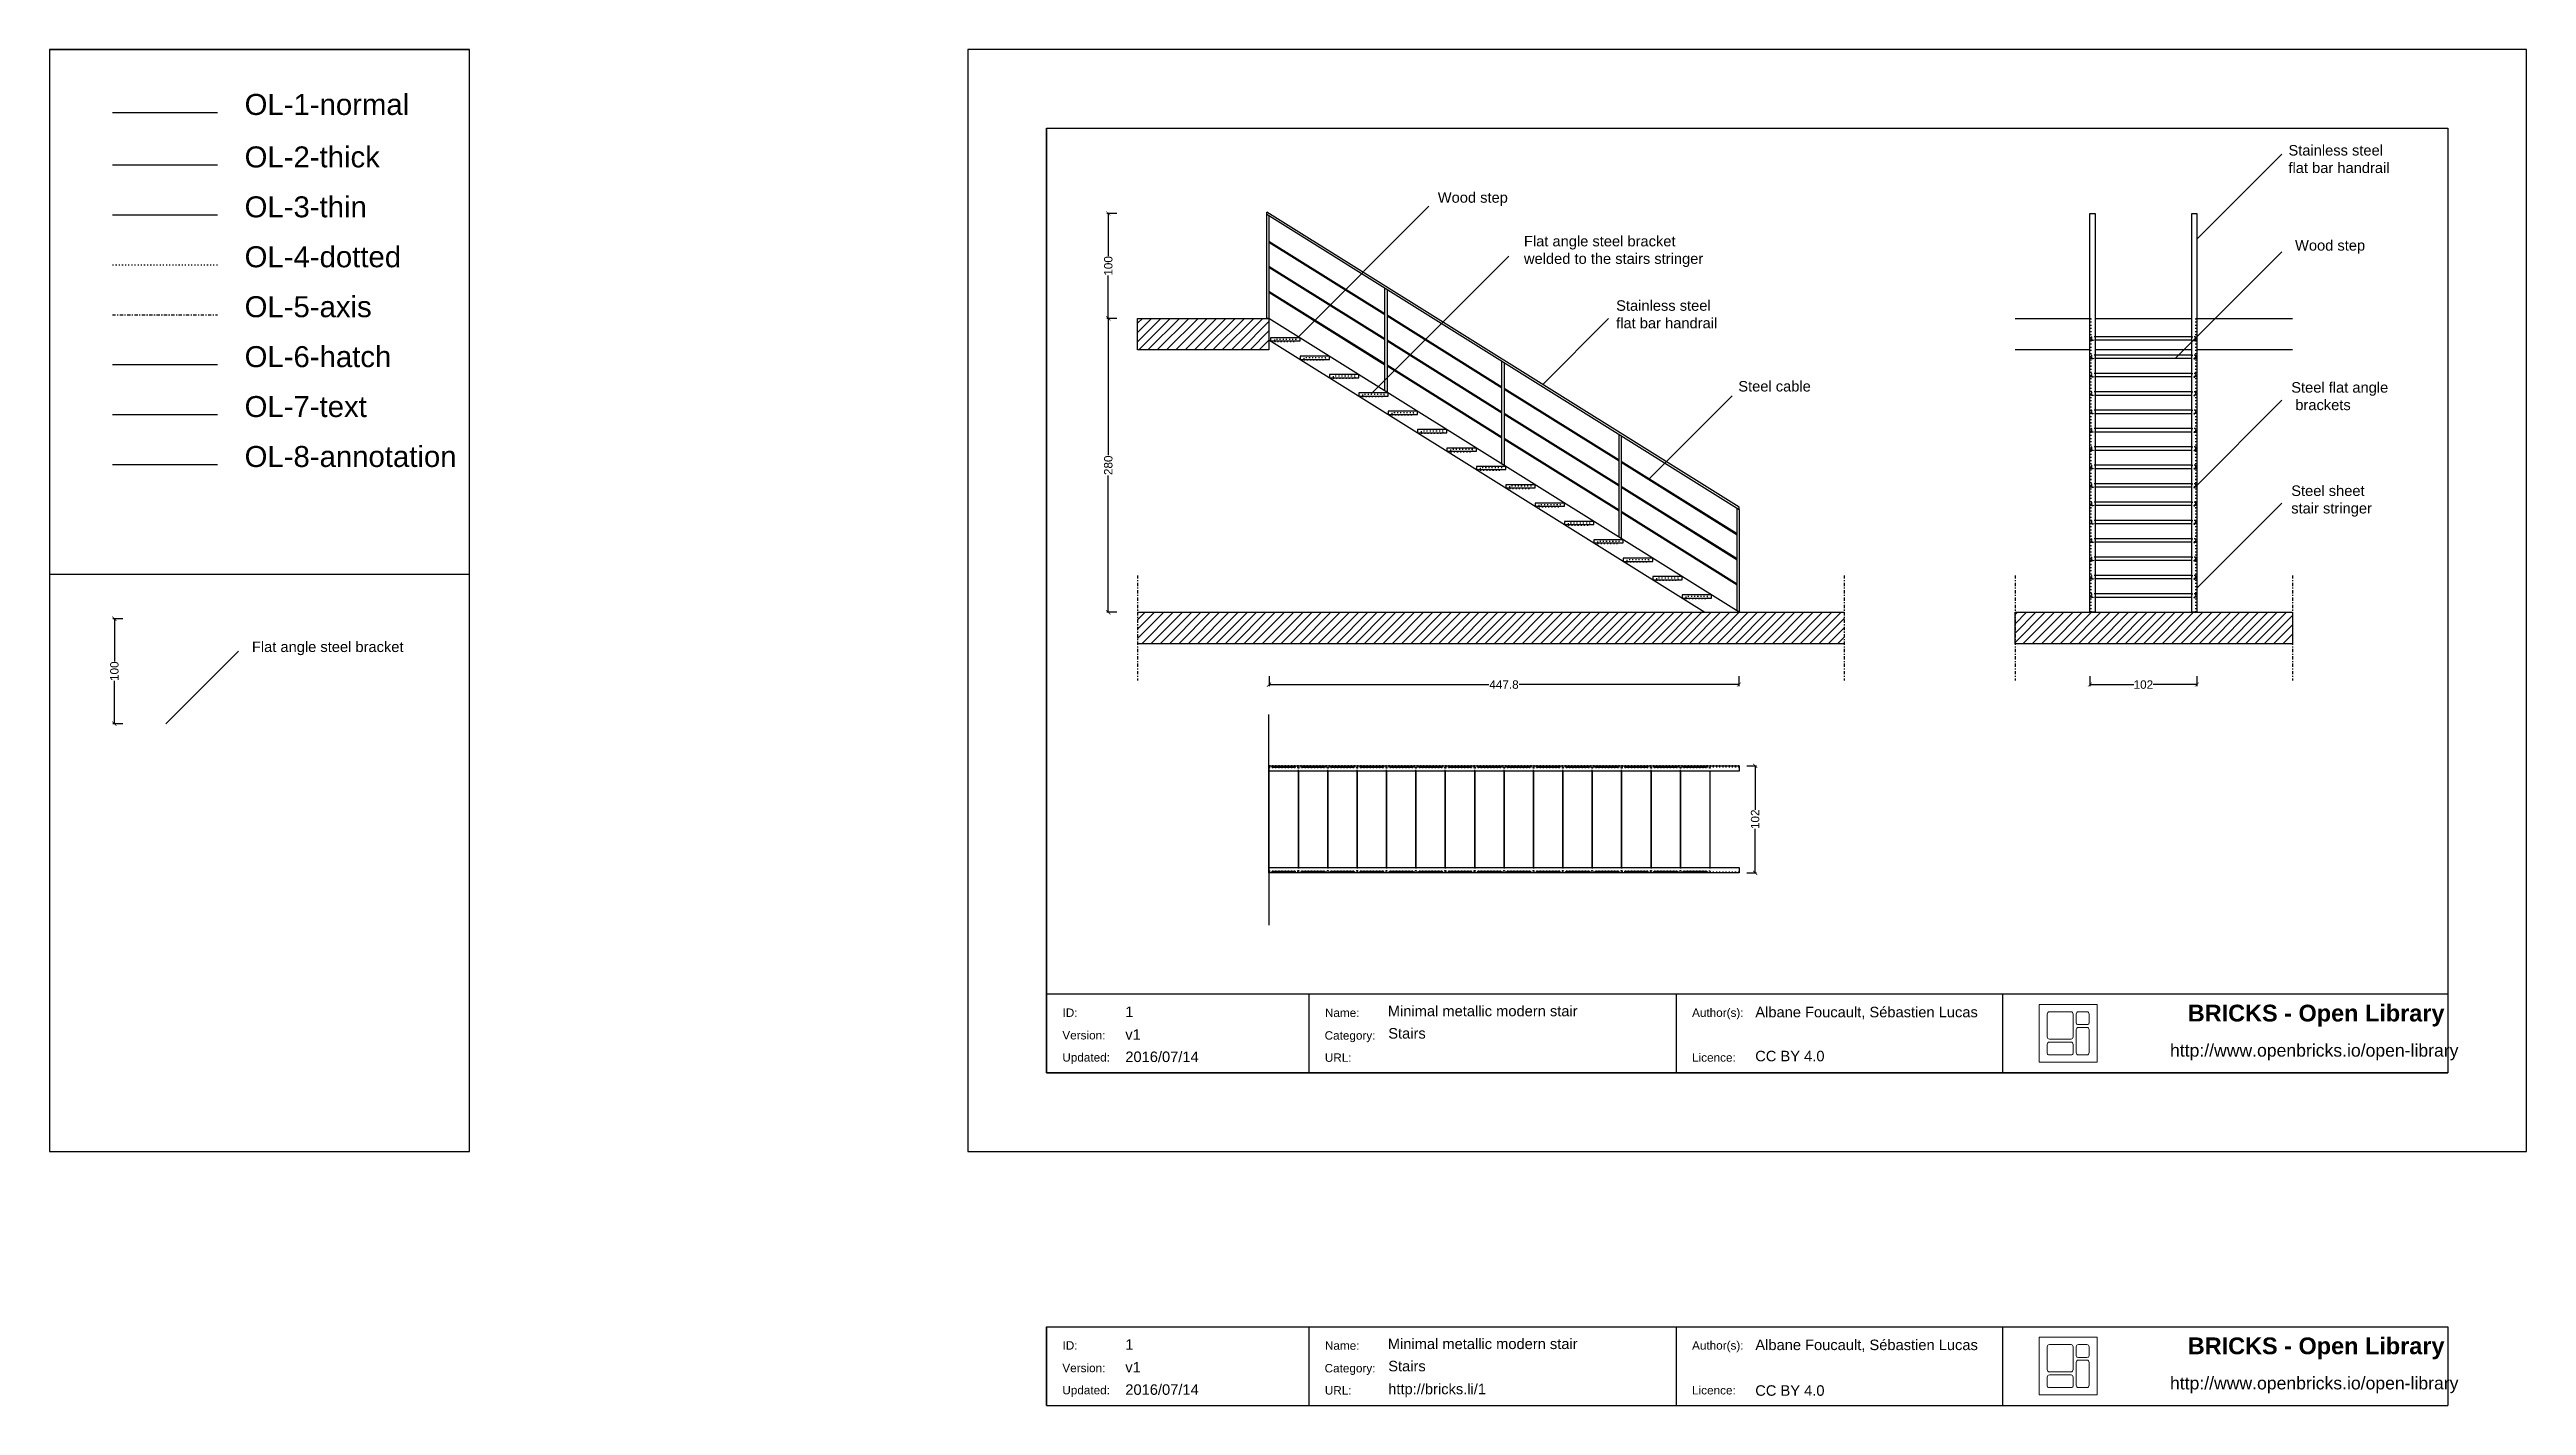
# Model space of a CAD drawing. Header units: centimetres. Extents: x -875 to 1485, y -242 to 1050.
import ezdxf

# ---------------------------------------------------------------- set-up
doc = ezdxf.new("R2010")
doc.units = ezdxf.units.CM
doc.header["$MEASUREMENT"] = 0
doc.linetypes.add('axis-1-3', pattern=[7, 3, -1.5, 1, -1.5])
doc.linetypes.add('dashed-2', pattern=[3, 1, -2])
for name, color, linetype in [('OL-1-normal', 7, 'Continuous'), ('OL-2-thick', 1, 'Continuous'), ('OL-3-thin', 43, 'Continuous'), ('OL-4-dotted', 30, 'dashed-2'), ('OL-5-axis', 5, 'axis-1-3'), ('OL-6-hatch', 252, 'Continuous'), ('OL-7-text', 151, 'Continuous'), ('OL-8-annotation', 241, 'Continuous')]:
    doc.layers.add(name, color=color, linetype=linetype)
doc.styles.add('open-library', font='Arial.ttf')
doc.styles.get("Standard").update_dxf_attribs({"font": 'Arial.ttf'})
doc.dimstyles.new('open-library', dxfattribs={"dimtxt": 1, "dimasz": 0.5, "dimexe": 0.18, "dimexo": 0.0625, "dimgap": 0.09, "dimtad": 0, "dimdec": 1, "dimdsep": 46, "dimtxsty": 'open-library', "dimblk": 'ARCHTICK', "dimblk1": 'ARCHTICK', "dimblk2": 'ARCHTICK', "dimcen": 0.09, "dimadec": 0, "dimazin": 0, "dimtfac": 1, "dimtdec": 1, "dimtofl": 0, "dimtmove": 0, "dimatfit": 3, "dimldrblk": 'NONE', "dimfxl": 1, "dimfxlon": 1, "dimtolj": 1, "dimtzin": 0, "dimarcsym": 0})

# ---------------------------------------------------------------- blocks, each defined once
blk = doc.blocks.new('ol-step-top1')
at = {"layer": 'OL-1-normal'}
for points in [[(707.9, 131.3), (615.9, 131.3)], [(615.9, 128.3), (707.9, 128.3)]]:
    blk.add_lwpolyline(points, dxfattribs=at)
at = {"layer": 'OL-4-dotted'}
for p, q in [((611.9, 129.8), (612.4, 129.8)), ((611.9, 127.8), (611.9, 129.8)), ((613.9, 127.8), (611.9, 127.8)), ((615.9, 131.3), (612.4, 131.3)), ((612.4, 131.3), (612.4, 128.3)), ((612.4, 129.8), (612.4, 128.3)), ((612.4, 128.3), (613.9, 128.3)), ((612.4, 128.3), (615.9, 128.3)), ((613.9, 128.3), (613.9, 127.8)), ((711.4, 131.3), (707.9, 131.3)), ((711.4, 128.3), (709.9, 128.3)), ((709.9, 128.3), (709.9, 127.8)), ((709.9, 127.8), (711.9, 127.8)), ((711.4, 131.3), (711.4, 128.3)), ((711.9, 129.8), (711.4, 129.8)), ((711.4, 129.8), (711.4, 128.3)), ((711.9, 127.8), (711.9, 129.8))]:
    blk.add_line(p, q, dxfattribs=at)
for points in [[(707.9, 131.3), (711.4, 131.3)], [(711.4, 131.3), (707.9, 131.3)], [(711.4, 128.3), (707.9, 128.3)]]:
    blk.add_lwpolyline(points, dxfattribs=at)
blk = doc.blocks.new('ol-railing-face')
blk.add_lwpolyline([(609.4, 103.3), (609.4, 483.3), (614.4, 483.3), (614.4, 103.3)], close=True)
blk = doc.blocks.new('ol-step-top2')
at = {"layer": 'OL-1-normal'}
for points in [[(-3, 4), (-3, 96)], [(25, 96), (25, 4)]]:
    blk.add_lwpolyline(points, dxfattribs=at)
at = {"layer": 'OL-3-thin'}
for points in [[(0, 100), (22, 100), (22, 99.5), (0, 99.5)], [(0, 0.5), (22, 0.5), (22, 0), (0, 0)]]:
    blk.add_lwpolyline(points, close=True, dxfattribs=at)
at = {"layer": 'OL-4-dotted'}
for points in [[(-3, 99.5), (25, 99.5), (25, 96)], [(-3, 96), (-3, 99.5)], [(25, 4), (25, 0.5), (-3, 0.5), (-3, 4)]]:
    blk.add_lwpolyline(points, dxfattribs=at)
blk = doc.blocks.new('_ArchTick')
at = {"color": 0, "linetype": 'ByBlock', "const_width": 0.15}
blk.add_lwpolyline([(-0.5, -0.5), (0.5, 0.5)], dxfattribs=at)
blk = doc.blocks.new('*D5')
at = {"layer": 'Defpoints', "color": 0, "transparency": 16777216}
for p in [(161.7, 893.8), (133.8, 793.8), (161.7, 793.8)]:
    blk.add_point(p, dxfattribs=at)
at = {"layer": 'OL-8-annotation', "color": 0, "lineweight": -2, "transparency": 16777216}
for p, q in [((141.8, 893.8), (132.3, 893.8)), ((133.8, 893.8), (133.8, 853)), ((133.8, 793.8), (133.8, 834.6)), ((141.8, 793.8), (132.3, 793.8))]:
    blk.add_line(p, q, dxfattribs=at)
at = {"layer": 'OL-8-annotation', "color": 0, "lineweight": -2, "transparency": 16777216, "xscale": 4, "yscale": 4, "zscale": 4}
for p, rotation in [((133.8, 893.8), 90), ((133.8, 793.8), 270)]:
    blk.add_blockref('_ArchTick', p, dxfattribs=dict(at, rotation=rotation))
at = {"layer": 'OL-8-annotation', "color": 0, "transparency": 16777216, "insert": (133.8, 843.8), "char_height": 8, "attachment_point": 5, "rotation": 90, "style": 'open-library'}
blk.add_mtext('\\A1;100', dxfattribs=at)
blk = doc.blocks.new('_None')
blk = doc.blocks.new('*D6')
at = {"layer": 'Defpoints', "color": 0, "transparency": 16777216}
for p in [(161.7, 793.8), (133.8, 513.8), (161.7, 513.8)]:
    blk.add_point(p, dxfattribs=at)
at = {"layer": 'OL-8-annotation', "color": 0, "lineweight": -2, "transparency": 16777216}
for p, q in [((141.8, 793.8), (132.3, 793.8)), ((133.8, 793.8), (133.8, 663.5)), ((133.8, 513.8), (133.8, 644.1)), ((141.8, 513.8), (132.3, 513.8))]:
    blk.add_line(p, q, dxfattribs=at)
at = {"layer": 'OL-8-annotation', "color": 0, "lineweight": -2, "transparency": 16777216, "xscale": 4, "yscale": 4, "zscale": 4}
for p, rotation in [((133.8, 793.8), 90), ((133.8, 513.8), 270)]:
    blk.add_blockref('_ArchTick', p, dxfattribs=dict(at, rotation=rotation))
at = {"layer": 'OL-8-annotation', "color": 0, "transparency": 16777216, "insert": (133.8, 653.8), "char_height": 8, "attachment_point": 5, "rotation": 90, "style": 'open-library'}
blk.add_mtext('\\A1;280', dxfattribs=at)
blk = doc.blocks.new('*D7')
at = {"layer": 'Defpoints', "color": 0, "transparency": 16777216}
for p in [(286.9, 763.8), (734.6, 514), (734.6, 444.8)]:
    blk.add_point(p, dxfattribs=at)
at = {"layer": 'OL-8-annotation', "color": 0, "lineweight": -2, "transparency": 16777216}
for p, q in [((286.9, 452.8), (286.9, 443.3)), ((734.6, 452.8), (734.6, 443.3)), ((286.9, 444.8), (496.4, 444.8)), ((734.6, 444.8), (525.1, 444.8))]:
    blk.add_line(p, q, dxfattribs=at)
at = {"layer": 'OL-8-annotation', "color": 0, "lineweight": -2, "transparency": 16777216, "xscale": 4, "yscale": 4, "zscale": 4, "rotation": 180}
blk.add_blockref('_ArchTick', (286.9, 444.8), dxfattribs=at)
at = {"layer": 'OL-8-annotation', "color": 0, "lineweight": -2, "transparency": 16777216, "xscale": 4, "yscale": 4, "zscale": 4}
blk.add_blockref('_ArchTick', (734.6, 444.8), dxfattribs=at)
at = {"layer": 'OL-8-annotation', "color": 0, "transparency": 16777216, "insert": (510.8, 444.8), "char_height": 8, "attachment_point": 5, "style": 'open-library'}
blk.add_mtext('\\A1;447.8', dxfattribs=at)
blk = doc.blocks.new('*D8')
at = {"layer": 'Defpoints', "color": 0, "transparency": 16777216}
for p in [(1069, 513.8), (1171, 513.8), (1171, 444.8)]:
    blk.add_point(p, dxfattribs=at)
at = {"layer": 'OL-8-annotation', "color": 0, "lineweight": -2, "transparency": 16777216}
for p, q in [((1069, 452.8), (1069, 443.3)), ((1171, 452.8), (1171, 443.3)), ((1069, 444.8), (1110.9, 444.8)), ((1171, 444.8), (1129.2, 444.8))]:
    blk.add_line(p, q, dxfattribs=at)
at = {"layer": 'OL-8-annotation', "color": 0, "lineweight": -2, "transparency": 16777216, "xscale": 4, "yscale": 4, "zscale": 4, "rotation": 180}
blk.add_blockref('_ArchTick', (1069, 444.8), dxfattribs=at)
at = {"layer": 'OL-8-annotation', "color": 0, "lineweight": -2, "transparency": 16777216, "xscale": 4, "yscale": 4, "zscale": 4}
blk.add_blockref('_ArchTick', (1171, 444.8), dxfattribs=at)
at = {"layer": 'OL-8-annotation', "color": 0, "transparency": 16777216, "insert": (1120, 444.8), "char_height": 8, "attachment_point": 5, "style": 'open-library'}
blk.add_mtext('\\A1;102', dxfattribs=at)
blk = doc.blocks.new('*D10')
at = {"layer": 'Defpoints', "color": 0, "transparency": 16777216}
for p in [(734.9, 367.5), (750.1, 367.5), (734.9, 265.5)]:
    blk.add_point(p, dxfattribs=at)
at = {"layer": 'OL-8-annotation', "color": 0, "lineweight": -2, "transparency": 16777216}
for p, q in [((742.1, 367.5), (751.5, 367.5)), ((750.1, 367.5), (750.1, 325.6)), ((750.1, 265.5), (750.1, 307.3)), ((742.1, 265.5), (751.5, 265.5))]:
    blk.add_line(p, q, dxfattribs=at)
at = {"layer": 'OL-8-annotation', "color": 0, "lineweight": -2, "transparency": 16777216, "xscale": 4, "yscale": 4, "zscale": 4}
for p, rotation in [((750.1, 367.5), 90), ((750.1, 265.5), 270)]:
    blk.add_blockref('_ArchTick', p, dxfattribs=dict(at, rotation=rotation))
at = {"layer": 'OL-8-annotation', "color": 0, "transparency": 16777216, "insert": (750.1, 316.5), "char_height": 8, "attachment_point": 5, "rotation": 90, "style": 'open-library'}
blk.add_mtext('\\A1;102', dxfattribs=at)
blk = doc.blocks.new('*D15')
at = {"layer": 'Defpoints', "color": 0, "transparency": 16777216}
for p in [(89.8, -61.1), (61.8, -161.1), (89.8, -161.1)]:
    blk.add_point(p, dxfattribs=at)
at = {"layer": 'OL-8-annotation', "color": 0, "lineweight": -2, "transparency": 16777216}
for p, q in [((69.8, -61.1), (60.4, -61.1)), ((61.8, -61.1), (61.8, -101.9)), ((61.8, -161.1), (61.8, -120.3)), ((69.8, -161.1), (60.4, -161.1))]:
    blk.add_line(p, q, dxfattribs=at)
at = {"layer": 'OL-8-annotation', "color": 0, "lineweight": -2, "transparency": 16777216, "xscale": 4, "yscale": 4, "zscale": 4}
for p, rotation in [((61.8, -61.1), 90), ((61.8, -161.1), 270)]:
    blk.add_blockref('_ArchTick', p, dxfattribs=dict(at, rotation=rotation))
at = {"layer": 'OL-8-annotation', "color": 0, "transparency": 16777216, "insert": (61.8, -111.1), "char_height": 8, "attachment_point": 5, "rotation": 90, "style": 'open-library'}
blk.add_mtext('\\A1;100', dxfattribs=at)
blk = doc.blocks.new('LOGO')
at = {"lineweight": 0}
blk.add_lwpolyline([(35.3, 0), (0, 0), (0, 35.3), (35.3, 35.3), (35.3, 0)], dxfattribs=at)
for points in [[(19.4, 30.8), (20.1, 30.8), (20.7, 30.2), (20.7, 29.4), (20.7, 29.4), (20.7, 15.5), (20.7, 15.5), (20.7, 14.7), (20.1, 14.1), (19.4, 14.1), (19.4, 14.1), (6.2, 14.1), (6.2, 14.1), (5.5, 14.1), (4.9, 14.7), (4.9, 15.5), (4.9, 15.5), (4.9, 29.4), (4.9, 29.4), (4.9, 30.2), (5.5, 30.8), (6.2, 30.8), (6.2, 30.8), (19.4, 30.8), (19.4, 30.8)], [(6.2, 30.8), (5.5, 30.8), (4.9, 30.2), (4.9, 29.4), (4.9, 29.4), (4.9, 15.5), (4.9, 15.5), (4.9, 14.7), (5.5, 14.1), (6.2, 14.1), (6.2, 14.1), (19.4, 14.1), (19.4, 14.1), (20.1, 14.1), (20.7, 14.7), (20.7, 15.5), (20.7, 15.5), (20.7, 29.4), (20.7, 29.4), (20.7, 30.2), (20.1, 30.8), (19.4, 30.8), (19.4, 30.8), (6.2, 30.8), (6.2, 30.8)], [(23.9, 30.8), (23.2, 30.8), (22.6, 30.2), (22.6, 29.4), (22.6, 29.4), (22.6, 24), (22.6, 24), (22.6, 23.2), (23.2, 23), (23.9, 23), (23.9, 23), (29.1, 23), (29.1, 23), (29.8, 23), (30.4, 23.2), (30.4, 24), (30.4, 24), (30.4, 29.4), (30.4, 29.4), (30.4, 30.2), (29.8, 30.8), (29.1, 30.8), (29.1, 30.8), (23.9, 30.8), (23.9, 30.8)], [(24, 21.3), (23.2, 21.3), (22.6, 20.7), (22.6, 19.9), (22.6, 19.9), (22.6, 5.9), (22.6, 5.9), (22.6, 5.1), (23.2, 4.5), (24, 4.5), (24, 4.5), (29.1, 4.5), (29.1, 4.5), (29.8, 4.5), (30.4, 5.1), (30.4, 5.9), (30.4, 5.9), (30.4, 19.9), (30.4, 19.9), (30.4, 20.7), (29.8, 21.3), (29.1, 21.3), (29.1, 21.3), (24, 21.3), (24, 21.3)], [(6.2, 12.3), (5.5, 12.3), (4.9, 11.7), (4.9, 10.9), (4.9, 10.9), (4.9, 5.5), (4.9, 5.5), (4.9, 4.7), (5.5, 4.5), (6.2, 4.5), (6.2, 4.5), (19.4, 4.5), (19.4, 4.5), (20.1, 4.5), (20.7, 4.7), (20.7, 5.5), (20.7, 5.5), (20.7, 10.9), (20.7, 10.9), (20.7, 11.7), (20.1, 12.3), (19.4, 12.3), (19.4, 12.3), (6.2, 12.3), (6.2, 12.3)]]:
    blk.add_open_spline(points, degree=3, knots=[0, 0, 0, 0, 1, 1, 1, 2, 2, 2, 3, 3, 3, 4, 4, 4, 5, 5, 5, 6, 6, 6, 7, 7, 7, 8, 8, 8, 8], dxfattribs=at)
blk = doc.blocks.new('ol-legend-block')
at = {"transparency": 33554651}
for p, q in [((0, 75), (0, 0)), ((250, 75), (250, 0)), ((600, 75), (600, 0)), ((910.8, 75), (910.8, 0)), ((0, 0), (1335, 0))]:
    blk.add_line(p, q, dxfattribs=at)
for points in [[(0, 75), (1335, 75)], [(1335, 75), (1335, 0)], [(0, 0), (1335, 0)]]:
    blk.add_lwpolyline(points, dxfattribs=at)
at = {"layer": 'OL-7-text', "transparency": 33554651, "xscale": 1.559055028382178, "yscale": 1.559055028382178, "zscale": 1.559055028382178, "rotation": 0.002238116440524}
blk.add_blockref('LOGO', (945.8, 10), dxfattribs=at)
at = {"layer": 'OL-7-text', "transparency": 33554651, "char_height": 8}
for s, insert, attachment_point in [('ID: ', (15.2, 61.2), 1), ('Name:', (265.2, 61.1), 1), ('Author(s): ', (615, 61.2), 1), ('Version: ', (15, 31.6), 7), ('Category:', (264.9, 39.5), 1), ('Updated: ', (15, 8.2), 7), ('URL:', (265.1, 18.4), 1), ('Licence: ', (615, 18.5), 1)]:
    blk.add_mtext_dynamic_manual_height_columns(s, width=136.285, gutter_width=1, heights=[0], dxfattribs=dict(at, insert=insert, attachment_point=attachment_point))
at = {"layer": 'OL-7-text', "transparency": 33554651, "width": 349.228, "attachment_point": 5}
for s, insert, char_height in [('{\\fArial|b1|i0|c0|p34;BRICKS - Open Library}', (1209.6, 54.4), 16), ('http://www.openbricks.io/open-library', (1207.8, 19.5), 12)]:
    blk.add_mtext(s, dxfattribs=dict(at, insert=insert, char_height=char_height))
blk = doc.blocks.new('ol-step-section')
at = {"layer": 'OL-1-normal'}
blk.add_lwpolyline([(0, -3), (28, -3), (28, 0), (0, 0)], close=True, dxfattribs=at)
at = {"layer": 'OL-4-dotted'}
blk.add_lwpolyline([(3.5, -3.5), (24.5, -3.5), (24.5, -1.5), (3.5, -1.5)], close=True, dxfattribs=at)
blk = doc.blocks.new('ol-layers')
for p, q in [((0, 481.34), (400, 481.34)), ((60, 421.34), (160, 421.34)), ((0, -18.66), (400, -18.66))]:
    blk.add_line(p, q)
blk.add_lwpolyline([(0, -568.66), (400, -568.66), (400, 481.34), (0, 481.34)], close=True)
at = {"layer": 'OL-2-thick'}
blk.add_line((60, 371.34), (160, 371.34), dxfattribs=at)
at = {"layer": 'OL-3-thin'}
blk.add_line((60, 323.76), (160, 323.76), dxfattribs=at)
at = {"layer": 'OL-4-dotted'}
blk.add_line((60, 276.18), (160, 276.18), dxfattribs=at)
at = {"layer": 'OL-5-axis'}
blk.add_line((60, 228.6), (160, 228.6), dxfattribs=at)
at = {"layer": 'OL-6-hatch'}
blk.add_line((60, 181.02), (160, 181.02), dxfattribs=at)
at = {"layer": 'OL-7-text'}
blk.add_line((60, 133.44), (160, 133.44), dxfattribs=at)
blk.add_line((60, 133.44), (160, 133.44), dxfattribs=at)
at = {"layer": 'OL-8-annotation'}
blk.add_line((60, 85.86), (160, 85.86), dxfattribs=at)
blk.add_lwpolyline([(110.88, -161.4), (180.19, -92.09)], dxfattribs=at)
at = {"insert": (185.87, 438.97), "char_height": 20, "attachment_point": 1}
blk.add_mtext_dynamic_manual_height_columns('OL-1-normal', width=208.405, gutter_width=1, heights=[0], dxfattribs=at)
at = {"layer": 'OL-2-thick', "insert": (185.87, 388.97), "char_height": 20, "attachment_point": 1}
blk.add_mtext_dynamic_manual_height_columns('OL-2-thick', width=208.405, gutter_width=1, heights=[0], dxfattribs=at)
at = {"layer": 'OL-3-thin', "insert": (185.87, 341.39), "char_height": 20, "attachment_point": 1}
blk.add_mtext_dynamic_manual_height_columns('OL-3-thin', width=208.405, gutter_width=1, heights=[0], dxfattribs=at)
at = {"layer": 'OL-4-dotted', "insert": (185.87, 293.81), "char_height": 20, "attachment_point": 1}
blk.add_mtext_dynamic_manual_height_columns('OL-4-dotted', width=208.405, gutter_width=1, heights=[0], dxfattribs=at)
at = {"layer": 'OL-5-axis', "insert": (185.87, 246.23), "char_height": 20, "attachment_point": 1}
blk.add_mtext_dynamic_manual_height_columns('OL-5-axis', width=208.405, gutter_width=1, heights=[0], dxfattribs=at)
at = {"layer": 'OL-6-hatch', "insert": (185.87, 198.66), "char_height": 20, "attachment_point": 1}
blk.add_mtext_dynamic_manual_height_columns('OL-6-hatch', width=208.405, gutter_width=1, heights=[0], dxfattribs=at)
at = {"layer": 'OL-7-text', "insert": (185.87, 151.08), "char_height": 20, "attachment_point": 1}
blk.add_mtext_dynamic_manual_height_columns('OL-7-text', width=208.405, gutter_width=1, heights=[0], dxfattribs=at)
at = {"layer": 'OL-8-annotation', "insert": (185.87, 103.5), "char_height": 20, "attachment_point": 1}
blk.add_mtext_dynamic_manual_height_columns('OL-8-annotation', width=208.405, gutter_width=1, heights=[0], dxfattribs=at)
at = {"layer": 'OL-8-annotation', "insert": (192.84, -82.84), "char_height": 10, "width": 203.6501, "attachment_point": 1, "style": 'open-library'}
blk.add_mtext('Flat angle steel bracket ', dxfattribs=at)
at = {"layer": 'OL-8-annotation'}
dim = blk.add_linear_dim(base=(61.82, -161.08), p1=(89.78, -61.08), p2=(89.78, -161.08), angle=90, dimstyle='open-library', override={"dimscale": 8, "dimtix": 0, "dimtofl": 0, "dimtmove": 0, "dimatfit": 3}, dxfattribs=at)
dim.commit()
dim.dimension.update_dxf_attribs({"geometry": '*D15', "text_midpoint": (61.82, -111.08)})
blk = doc.blocks.new('ol-drawing-block')
at = {"transparency": 33554651}
for p, q in [((75, 975), (75, 75)), ((75, 150), (75, 75)), ((75, 75), (1410, 75))]:
    blk.add_line(p, q, dxfattribs=at)
for points in [[(0, 1050), (0, 0), (1485, 0), (1485, 1050), (0, 1050)], [(75, 75), (1410, 75)]]:
    blk.add_lwpolyline(points, dxfattribs=at)
blk.add_lwpolyline([(75, 975), (1410, 975), (1410, 75), (75, 75)], close=True, dxfattribs=at)
blk.add_blockref('ol-layers', (-875, 568.7), dxfattribs=at)
at = {"layer": 'OL-1-normal', "transparency": 33554651}
blk.add_blockref('ol-legend-block', (75, 75), dxfattribs=at)
blk = doc.blocks.new('bricks-open-library-starter')
at = {"layer": 'OL-6-hatch', "transparency": 33554651}
for points in [[(75, -242.1), (75, -167.1)], [(75, -167.1), (75, -237.1)], [(75, -167.1), (75, -232.1)]]:
    blk.add_lwpolyline(points, dxfattribs=at)
blk.add_blockref('ol-drawing-block', (0, 0))
at = {"layer": 'OL-1-normal', "transparency": 33554651}
blk.add_blockref('ol-legend-block', (75, -242.1), dxfattribs=at)
at = {"layer": 'OL-7-text', "transparency": 33554651, "char_height": 10, "attachment_point": 7, "style": 'open-library'}
for s, width, heights, insert in [('1', 136.285, [0], (150, -189)), ('Minimal metallic modern stair', 223.598, [79.3], (400.1, -188.5)), ('Albane Foucault, Sébastien Lucas', 416.08, [79.3], (750.3, -191.2)), ('v1', 136.285, [0], (150, -210.6)), ('Stairs', 223.598, [79.3], (400.5, -209.7)), ('2016/07/14', 136.285, [0], (150, -232.1)), ('http://bricks.li/1', 223.598, [79.3], (400.5, -234.4)), ('CC BY 4.0', 136.285, [0], (750.2, -233))]:
    blk.add_mtext_dynamic_manual_height_columns(s, width=width, gutter_width=1, heights=heights, dxfattribs=dict(at, insert=insert))

msp = doc.modelspace()

# ---------------------------------------------------------------- hatches: boundary and pattern name
at = {"layer": 'OL-6-hatch'}
h = msp.add_hatch(dxfattribs=at)
h.set_pattern_fill('ANSI31', color=256, scale=50)
h.paths.add_polyline_path([(161.73, 793.78), (286.88, 793.78), (286.88, 763.78), (161.73, 763.78)])
h = msp.add_hatch(dxfattribs=at)
h.set_pattern_fill('ANSI31', color=256, scale=50)
h.paths.add_polyline_path([(161.73, 513.78), (834.88, 513.78), (834.88, 483.78), (161.73, 483.78)])
h = msp.add_hatch(dxfattribs=at)
h.set_pattern_fill('ANSI31', color=256, scale=50)
h.paths.add_polyline_path([(997.74, 513.78), (1261.96, 513.78), (1261.96, 483.78), (997.74, 483.78)])

# ---------------------------------------------------------------- linework, layer by layer
at = {"layer": 'OL-1-normal'}
for points in [[(734.88, 513.78), (286.88, 793.78), (286.88, 773.28), (702.08, 513.78), (734.88, 513.78)], [(1074.03, 793.78), (1166.03, 793.78)], [(286.88, 366.47), (286.88, 416.47)], [(286.88, 367.47), (286.88, 265.47), (286.88, 215.47)]]:
    msp.add_lwpolyline(points, dxfattribs=at)
for points in [[(286.88, 367.47), (734.88, 367.47), (734.88, 362.47), (286.88, 362.47)], [(286.88, 270.47), (734.88, 270.47), (734.88, 265.47), (286.88, 265.47)]]:
    msp.add_lwpolyline(points, close=True, dxfattribs=at)
at = {"layer": 'OL-2-thick'}
for p, q in [((161.73, 513.78), (834.88, 513.78)), ((997.74, 513.78), (1261.96, 513.78)), ((834.88, 483.78), (161.73, 483.78)), ((1261.96, 483.78), (997.74, 483.78))]:
    msp.add_line(p, q, dxfattribs=at)
msp.add_lwpolyline([(161.73, 793.78), (286.88, 793.78), (286.88, 763.78), (161.73, 763.78)], dxfattribs=at)
at = {"layer": 'OL-3-thin'}
for p, q in [((734.88, 613.78), (284.88, 895.03)), ((284.88, 793.78), (284.88, 895.03)), ((734.88, 611.42), (284.88, 892.67)), ((286.88, 891.42), (286.88, 793.78)), ((397.38, 798.06), (286.88, 867.13)), ((397.38, 797.06), (286.88, 866.13)), ((397.38, 774.22), (286.88, 843.28)), ((397.38, 773.22), (286.88, 842.28)), ((397.38, 750.37), (286.88, 819.44)), ((397.38, 749.37), (286.88, 818.44)), ((286.88, 793.78), (284.88, 793.78)), ((508.88, 728.38), (399.38, 796.81)), ((508.88, 727.38), (399.38, 795.81)), ((508.88, 704.53), (399.38, 772.97)), ((508.88, 703.53), (399.38, 771.97)), ((508.88, 680.69), (399.38, 749.12)), ((508.88, 679.69), (399.38, 748.12)), ((620.38, 658.69), (510.88, 727.13)), ((620.38, 657.69), (510.88, 726.13)), ((620.38, 634.84), (510.88, 703.28)), ((620.38, 633.84), (510.88, 702.28)), ((620.38, 611), (510.88, 679.44)), ((620.38, 610), (510.88, 678.44)), ((732.88, 588.38), (622.38, 657.44)), ((732.88, 587.38), (622.38, 656.44)), ((732.88, 564.53), (622.38, 633.59)), ((732.88, 563.53), (622.38, 632.59)), ((734.88, 611.78), (734.88, 613.78)), ((732.88, 540.69), (622.38, 609.75)), ((732.88, 539.69), (622.38, 608.75))]:
    msp.add_line(p, q, dxfattribs=at)
for points in [[(399.38, 821.11), (399.38, 723.47), (397.38, 724.72), (397.38, 822.36)], [(997.74, 793.78), (1069.03, 793.78)], [(1074.03, 793.78), (1166.03, 793.78)], [(1171.03, 793.78), (1261.96, 793.78)], [(1069.03, 763.78), (997.74, 763.78)], [(1166.03, 763.78), (1074.03, 763.78)], [(1261.96, 763.78), (1171.03, 763.78)], [(510.88, 751.42), (510.88, 653.78), (508.88, 655.03), (508.88, 752.67)], [(622.38, 681.74), (622.38, 584.09), (620.38, 585.34), (620.38, 682.99)], [(734.88, 611.78), (734.88, 513.78), (732.88, 515.03), (732.88, 612.67)]]:
    msp.add_lwpolyline(points, dxfattribs=at)
at = {"layer": 'OL-4-dotted'}
for points in [[(1069.03, 513.78), (1069.03, 793.78), (1070.03, 793.78), (1070.03, 513.78)], [(1170.03, 513.78), (1170.03, 793.78), (1171.03, 793.78), (1171.03, 513.78)], [(734.88, 367.47), (286.88, 367.47), (286.88, 366.47), (734.88, 366.47)], [(286.88, 266.47), (734.88, 266.47), (734.88, 265.47), (286.88, 265.47)]]:
    msp.add_lwpolyline(points, close=True, dxfattribs=at)
at = {"layer": 'OL-5-axis'}
for points in [[(161.73, 548.78), (161.73, 448.78)], [(834.88, 548.78), (834.88, 448.78)], [(997.74, 548.78), (997.74, 448.78)], [(1261.96, 548.78), (1261.96, 448.78)]]:
    msp.add_lwpolyline(points, dxfattribs=at)
at = {"layer": 'OL-6-hatch'}
for points in [[(161.73, 793.78), (286.88, 793.78), (286.88, 763.78), (161.73, 763.78)], [(997.74, 513.78), (1261.96, 513.78), (1261.96, 483.78), (997.74, 483.78)]]:
    msp.add_lwpolyline(points, close=True, dxfattribs=at)
at = {"layer": 'OL-8-annotation'}
for points in [[(1171.03, 869.41), (1251.87, 950.25)], [(314.88, 776.28), (439.22, 900.62)], [(384.59, 722.28), (515.35, 853.04)], [(1151, 756.26), (1251.87, 857.14)], [(547.69, 730.78), (610.48, 793.58)], [(649.04, 640.78), (728.24, 719.98)], [(1169.53, 633.43), (1251.87, 715.78)], [(1171.03, 536.84), (1251.87, 617.69)]]:
    msp.add_lwpolyline(points, dxfattribs=at)
for points in [[(1168.64, 865.25), (1168.53, 865.11), (1168.59, 865.28)], [(1169.87, 738.18), (1169.79, 738.02), (1169.82, 738.2)], [(1171.14, 693.14), (1171.03, 693), (1171.09, 693.17)]]:
    msp.add_solid(points, dxfattribs=at)

# ---------------------------------------------------------------- block references
for name, p in [('bricks-open-library-starter', (0, 0)), ('ol-step-top1', (458.13, 644.99)), ('ol-step-top1', (458.13, 627.49)), ('ol-step-top1', (458.13, 609.99)), ('ol-step-top1', (458.13, 592.49)), ('ol-step-top1', (458.13, 574.99)), ('ol-step-top1', (458.13, 557.49)), ('ol-step-top1', (458.13, 539.99)), ('ol-step-top1', (458.13, 522.49)), ('ol-step-top1', (458.13, 504.99)), ('ol-step-top1', (458.13, 487.49)), ('ol-step-top1', (458.13, 469.99)), ('ol-step-top1', (458.13, 452.49)), ('ol-step-top1', (458.13, 434.99)), ('ol-step-top1', (458.13, 417.49)), ('ol-step-top1', (458.13, 399.99)), ('ol-step-top2', (289.88, 266.47)), ('ol-step-top2', (317.88, 266.47)), ('ol-step-top2', (345.88, 266.47)), ('ol-step-top2', (373.88, 266.47)), ('ol-step-top2', (401.88, 266.47)), ('ol-step-top2', (429.88, 266.47)), ('ol-step-top2', (457.88, 266.47)), ('ol-step-top2', (485.88, 266.47)), ('ol-step-top2', (513.88, 266.47)), ('ol-step-top2', (541.88, 266.47)), ('ol-step-top2', (569.88, 266.47)), ('ol-step-top2', (597.88, 266.47)), ('ol-step-top2', (625.88, 266.47)), ('ol-step-top2', (653.88, 266.47)), ('ol-step-top2', (681.88, 266.47))]:
    msp.add_blockref(name, p)
at = {"layer": 'OL-1-normal'}
for name, p in [('ol-railing-face', (459.63, 410.49)), ('ol-railing-face', (556.63, 410.49)), ('ol-step-section', (288.48, 775.28)), ('ol-step-section', (316.48, 757.78)), ('ol-step-section', (344.48, 740.28)), ('ol-step-section', (372.48, 722.78)), ('ol-step-section', (400.48, 705.28)), ('ol-step-section', (428.48, 687.78)), ('ol-step-section', (456.48, 670.28)), ('ol-step-section', (484.48, 652.78)), ('ol-step-section', (512.48, 635.28)), ('ol-step-section', (540.48, 617.78)), ('ol-step-section', (568.48, 600.28)), ('ol-step-section', (596.48, 582.78)), ('ol-step-section', (624.48, 565.28)), ('ol-step-section', (652.48, 547.78)), ('ol-step-section', (680.48, 530.28))]:
    msp.add_blockref(name, p, dxfattribs=at)

# ---------------------------------------------------------------- texts
at = {"layer": 'OL-7-text', "transparency": 33554651, "char_height": 10, "attachment_point": 7, "style": 'open-library'}
for s, width, heights, insert in [('1', 136.2854, [0], (150, 128.08)), ('Stairs', 223.5979, [79.35], (400.52, 107.39)), ('Minimal metallic modern stair', 223.5979, [79.35], (400.1, 128.65)), ('Albane Foucault, Sébastien Lucas', 416.0798, [79.35], (750.26, 125.93)), ('v1', 136.2854, [0], (150, 106.47)), ('2016/07/14', 136.2854, [0], (150, 85.03)), ('CC BY 4.0', 136.2854, [0], (750.19, 85.74))]:
    msp.add_mtext_dynamic_manual_height_columns(s, width=width, gutter_width=1, heights=heights, dxfattribs=dict(at, insert=insert))
at = {"layer": 'OL-8-annotation', "char_height": 10, "width": 203.6501, "attachment_point": 1, "style": 'open-library'}
for s, insert in [('Stainless steel \\Pflat bar handrail', (1258.23, 958.99)), ('Wood step', (447.71, 914.01)), ('Flat angle steel bracket \\Pwelded to the stairs stringer', (529.82, 872.41)), ('Wood step', (1264.51, 868.41)), ('Stainless steel \\Pflat bar handrail', (617.67, 811.05)), ('Steel cable', (734.05, 734.13)), ('Steel flat angle\\P brackets ', (1260.89, 733.05)), ('Steel sheet\\Pstair stringer', (1260.89, 634.58))]:
    msp.add_mtext(s, dxfattribs=dict(at, insert=insert))

# ---------------------------------------------------------------- dimensions: what is measured, and where the dimension line sits
at = {"layer": 'OL-8-annotation'}
for base, p1, p2, override, picture, middle in [((133.77, 793.78), (161.73, 893.78), (161.73, 793.78), {"dimscale": 8, "dimtix": 0, "dimtofl": 0, "dimtmove": 0, "dimatfit": 3}, '*D5', (133.77, 843.78)), ((133.77, 513.78), (161.73, 793.78), (161.73, 513.78), {"dimscale": 8}, '*D6', (133.77, 653.78)), ((750.09, 367.47), (734.88, 265.47), (734.88, 367.47), {"dimscale": 8}, '*D10', (750.09, 316.47))]:
    dim = msp.add_linear_dim(base=base, p1=p1, p2=p2, angle=90, dimstyle='open-library', override=override, dxfattribs=at)
    dim.commit()
    dim.dimension.update_dxf_attribs({"geometry": picture, "text_midpoint": middle})
for base, p1, p2, picture, middle in [((734.63457949, 444.76078812), (286.88457949, 763.78136091), (734.63457949, 514.03136091), '*D7', (510.75957949, 444.76078812)), ((1171.03, 444.76), (1069.03, 513.78), (1171.03, 513.78), '*D8', (1120.03, 444.76))]:
    dim = msp.add_linear_dim(base=base, p1=p1, p2=p2, dimstyle='open-library', override={"dimscale": 8}, dxfattribs=at)
    dim.commit()
    dim.dimension.update_dxf_attribs({"geometry": picture, "text_midpoint": middle})

doc.saveas('drawing.dxf')
